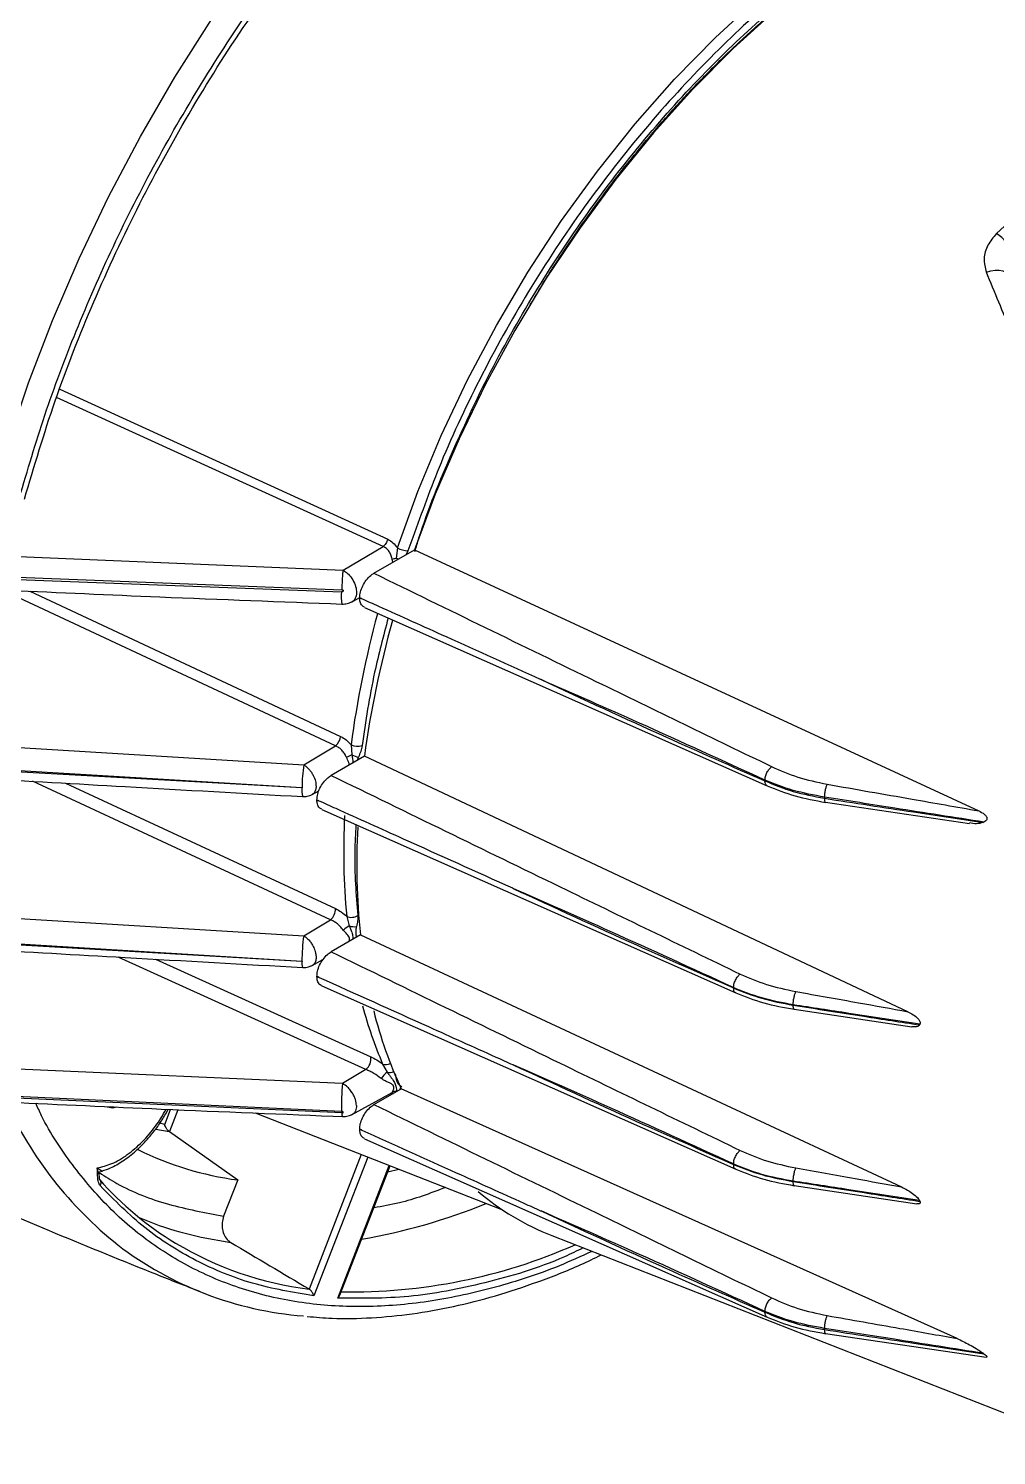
# Model space of a CAD drawing. Extents: x 7 to 135, y 3 to 97.
# Drawn here: x 99.839 to 102.732, y 4.797 to 9.065 of the extents above; entities that cross this region are included whole.
import ezdxf

# ---------------------------------------------------------------- set-up
doc = ezdxf.new("R2010")
doc.units = 0
doc.header["$MEASUREMENT"] = 0
doc.layers.add('OBJECT', color=7, linetype='CONTINUOUS')

msp = doc.modelspace()

# ---------------------------------------------------------------- linework, layer by layer
at = {"layer": 'OBJECT'}
for p, q in [((99.9318, 7.986), (100.9121, 7.5375)), ((100.8985, 7.5158), (99.9224, 7.9619)), ((100.7793, 7.4446), (100.8985, 7.5158)), ((100.941, 7.5117), (100.9379, 7.4812)), ((100.9874, 7.543), (100.9723, 7.5031)), ((99.785, 7.4868), (100.7793, 7.4446)), ((100.8711, 7.4359), (100.9922, 7.5058)), ((100.9276, 7.4685), (100.9255, 7.4783)), ((100.9723, 7.5031), (100.9673, 7.4914)), ((100.9922, 7.5058), (102.6791, 6.7253)), ((100.7564, 6.9198), (99.763, 7.3843)), ((99.7792, 7.418), (100.7739, 7.3798)), ((99.781, 7.4255), (100.7761, 7.3863)), ((99.8425, 7.3821), (100.7715, 6.9477)), ((100.8038, 7.3497), (100.8286, 7.3634)), ((100.8284, 7.3623), (100.8284, 7.3621)), ((100.8429, 7.3337), (102.0464, 6.8001)), ((99.6924, 6.922), (100.6612, 6.8629)), ((100.6612, 6.8629), (100.7564, 6.9198)), ((100.8025, 6.9227), (100.8048, 6.8925)), ((100.8424, 6.8885), (100.7432, 6.8313)), ((100.8219, 6.8767), (100.8246, 6.8855)), ((102.4674, 6.1246), (100.8424, 6.8885)), ((100.6559, 6.7944), (99.6866, 6.8484)), ((99.687, 6.8533), (100.6559, 6.795)), ((100.7412, 6.3995), (99.8507, 6.8135)), ((99.9494, 6.8079), (100.7565, 6.4328)), ((102.0398, 6.8171), (102.0398, 6.8147)), ((100.6865, 6.7741), (100.7067, 6.7852)), ((100.7006, 6.7578), (100.7006, 6.7576)), ((102.2182, 6.7664), (102.2182, 6.7627)), ((102.2211, 6.7507), (102.651, 6.6875)), ((100.7151, 6.7291), (101.9524, 6.1808)), ((99.692, 6.4106), (100.6611, 6.3517)), ((100.7897, 6.4091), (100.7974, 6.3809)), ((100.6611, 6.3517), (100.7412, 6.3995)), ((99.6866, 6.335), (100.6559, 6.2753)), ((100.6559, 6.2748), (99.687, 6.3307)), ((100.8304, 6.3541), (100.7432, 6.3038)), ((100.8304, 6.3541), (102.4483, 5.6004)), ((100.8472, 5.9516), (100.1064, 6.2879)), ((100.2179, 6.2816), (100.8614, 5.9897)), ((100.6865, 6.2629), (100.7186, 6.2805)), ((100.7006, 6.2301), (100.7006, 6.2303)), ((100.715, 6.2016), (101.9524, 5.6534)), ((101.9458, 6.1966), (101.9458, 6.1955)), ((102.1243, 6.1451), (102.1243, 6.1442)), ((102.1273, 6.1318), (102.4791, 6.0793)), ((100.7772, 5.9098), (99.7833, 5.9539)), ((100.8472, 5.9516), (100.7772, 5.9098)), ((100.8971, 5.9679), (100.9106, 5.9432)), ((100.8711, 5.8469), (100.9528, 5.894)), ((102.6142, 5.1472), (100.9528, 5.894)), ((100.7739, 5.8262), (99.7792, 5.8724)), ((100.7759, 5.8219), (99.781, 5.8669)), ((100.804, 5.8162), (100.9279, 5.8842)), ((100.9225, 5.8817), (100.9255, 5.8832)), ((100.2455, 5.7872), (100.263, 5.8323)), ((100.2507, 5.8222), (100.2559, 5.8326)), ((100.2847, 5.8314), (100.2595, 5.7662)), ((100.5157, 5.8218), (101.2556, 5.5316)), ((100.2186, 5.7732), (100.2588, 5.7667)), ((100.2455, 5.7872), (100.2309, 5.7909)), ((100.2588, 5.7667), (100.2595, 5.7662)), ((100.2595, 5.7662), (100.4638, 5.6214)), ((100.8284, 5.7732), (100.8284, 5.7734)), ((100.8429, 5.7447), (102.0464, 5.2111)), ((100.8332, 5.6973), (100.6772, 5.2951)), ((100.8524, 5.6898), (100.6913, 5.2744)), ((100.047, 5.646), (100.044, 5.6574)), ((100.0488, 5.6457), (100.0592, 5.6477)), ((100.7628, 5.268), (100.9167, 5.6646)), ((100.7693, 5.2769), (100.9194, 5.6635)), ((100.9123, 5.6453), (100.9458, 5.6532)), ((101.9458, 5.668), (101.9458, 5.6691)), ((100.4638, 5.6214), (100.4218, 5.5131)), ((102.1243, 5.6167), (102.1243, 5.6177)), ((102.1273, 5.6043), (102.4936, 5.5497)), ((101.403, 5.4548), (103.0794, 4.7974)), ((100.6771, 5.2952), (100.6772, 5.2951)), ((102.0398, 5.2257), (102.0398, 5.2281)), ((102.2182, 5.1737), (102.2182, 5.1774)), ((102.2211, 5.1617), (102.7012, 5.0912))]:
    msp.add_line(p, q, dxfattribs=at)
at = {"layer": 'OBJECT', "flags": 128}
for points in [[(99.7219, 7.6315), (99.7756, 7.8179), (99.8383, 8.005), (99.9098, 8.1918), (99.9897, 8.3775), (100.0777, 8.5613), (100.1733, 8.7422), (100.2761, 8.9195), (100.3856, 9.0923), (100.5013, 9.2598), (100.6227, 9.4212), (100.7492, 9.5759), (100.8803, 9.723), (101.0152, 9.8619), (101.1534, 9.9919), (101.2943, 10.1125), (101.4371, 10.223), (101.5813, 10.3231)], [(100.941, 7.5117), (101.0019, 7.6804), (101.0719, 7.8482), (101.1504, 8.0142), (101.237, 8.1772), (101.3311, 8.3363), (101.4321, 8.4904), (101.5394, 8.6385), (101.6522, 8.7798), (101.77, 8.9132), (101.8919, 9.0381), (102.0171, 9.1535), (102.145, 9.2587), (102.2745, 9.3532)], [(102.0693, 9.1175), (101.9451, 9.005), (101.824, 8.8831), (101.7069, 8.7527), (101.5944, 8.6144), (101.4874, 8.4693), (101.3863, 8.3181), (101.2919, 8.1618), (101.2048, 8.0014), (101.1255, 7.8379), (101.0545, 7.6724), (100.9922, 7.5058)], [(102.7319, 8.4516), (102.8604, 8.5693), (102.9917, 8.6756), (103.1248, 8.7697), (103.2587, 8.8507), (103.3924, 8.9182), (103.5248, 8.9715), (103.655, 9.0104), (103.7819, 9.0344)], [(102.7017, 8.3361), (102.7149, 8.3403), (102.7279, 8.3425), (102.74, 8.3426), (102.7507, 8.3406), (102.7593, 8.3366), (102.7654, 8.3307), (102.7674, 8.3272)], [(100.941, 5.8872), (100.9404, 5.887), (100.9379, 5.8863)], [(100.1027, 5.8388), (100.0905, 5.8357), (100.0738, 5.8389)], [(100.2909, 5.4658), (100.3543, 5.4499), (100.4432, 5.4342)]]:
    msp.add_lwpolyline(points, dxfattribs=at)
at = {"layer": 'OBJECT'}
for centre, radius, start, end in [((102.6556, 8.335), 0.1393, 24.1067, 56.7933), ((100.9758, 7.5777), 0.0747, 242.182, 267.3124), ((100.8729, 7.7359), 0.2629, 281.5412, 284.3223), ((100.7927, 7.263), 0.262, 54.9388, 56.363), ((100.8989, 7.3668), 0.1257, 174.0512, 190.6075), ((103.8321, 6.5156), 3.0568, 164.843, 172.3474), ((103.8538, 6.4772), 3.0393, 164.4024, 172.2223), ((100.7272, 6.9537), 0.0447, 310.711, 352.2918), ((100.8219, 6.9641), 0.0457, 244.9593, 287.1724), ((100.9021, 6.6541), 0.2575, 112.2164, 116.1219), ((100.8506, 6.9913), 0.109, 245.1323, 256.2229), ((101.1739, 6.7891), 0.5179, 171.8049, 179.3431), ((100.7087, 6.7857), 0.0536, 170.6045, 199.4906), ((102.8887, 6.6042), 2.1081, 177.0907, 185.3097), ((102.9065, 6.5652), 2.0868, 176.9264, 185.806), ((100.7129, 6.4326), 0.0436, 310.4602, 0.2795), ((100.8031, 6.4426), 0.036, 248.1922, 302.9901), ((100.8514, 6.2837), 0.1112, 119.0487, 130.2387), ((100.8122, 6.4296), 0.0509, 253.0713, 277.7128), ((101.1767, 6.2778), 0.5208, 171.8488, 180.2728), ((100.6942, 6.2704), 0.0386, 173.4644, 200.9714), ((102.0825, 6.4742), 1.289, 194.9406, 203.1306), ((102.1046, 6.4336), 1.2719, 193.9621, 205.1017), ((100.821, 5.983), 0.0409, 309.7888, 9.3718), ((100.9585, 5.8777), 0.0812, 126.1799, 144.3972), ((100.9068, 5.9951), 0.0289, 250.395, 297.7051), ((100.9164, 5.9843), 0.0414, 261.9661, 289.267), ((101.534, 5.8377), 0.7602, 174.5568, 180.8672), ((100.9303, 5.9118), 0.0269, 309.0864, 323.5299), ((100.841, 6.3484), 1.179, 204.7622, 231.4033), ((100.937, 5.8633), 0.0231, 87.8877, 120.1606), ((100.5898, 6.5716), 0.9585, 243.731, 262.4501), ((100.0433, 5.6127), 0.0121, 317.2012, 53.3288), ((100.7976, 6.2859), 0.9992, 221.606, 238.6827), ((100.5204, 7.2409), 1.824, 279.907, 292.0986), ((101.6857, 6.1763), 0.7749, 229.4875, 248.6001), ((100.5649, 6.4277), 1.0001, 246.6804, 254.1024), ((100.7427, 6.2612), 1.0498, 232.6243, 265.5087), ((100.7992, 6.299), 1.0112, 238.9946, 263.0665), ((100.8036, 6.9455), 1.6589, 268.9501, 293.7848)]:
    msp.add_arc(centre, radius, start, end, dxfattribs=at)
for centre, major_axis, ratio, start_param, end_param in [((105.457, 5.4691), (3.3577, -0.6226), 0.401488, 2.607244, 2.608372), ((105.7205, 5.3247), (3.2718, -0.6067), 0.401488, 3.019045, 3.020996), ((105.7205, 5.3247), (3.2718, -0.6067), 0.401488, 3.410812, 3.412763), ((201.6453, -48.6703), (146.8845, -83.2202), 0.022714, 3.965241, 3.967435), ((105.457, 5.4691), (3.3577, -0.6226), 0.401488, 3.823436, 3.824564)]:
    msp.add_ellipse(centre, major_axis=major_axis, ratio=ratio, start_param=start_param, end_param=end_param, dxfattribs=at)
for points, knots in [([(99.807, 7.646), (99.8309, 7.7283), (99.8791, 7.8941), (99.9728, 8.1459), (100.0828, 8.3999), (100.2103, 8.6533), (100.3536, 8.9026), (100.511, 9.1434), (100.6803, 9.3728), (100.8592, 9.5875), (101.0447, 9.7846), (101.2342, 9.9617), (101.4249, 10.1194), (101.5532, 10.2076), (101.6168, 10.2513)], [0, 0, 0, 0, 0.080321, 0.16194, 0.244772, 0.329378, 0.414487, 0.5, 0.585518, 0.670628, 0.755228, 0.838065, 0.919682, 1, 1, 1, 1]), ([(100.9934, 7.501), (100.9974, 7.5145), (101.0271, 7.6136), (101.1041, 7.8001), (101.2248, 8.0562), (101.3678, 8.3056), (101.5274, 8.5428), (101.7007, 8.7627), (101.8823, 8.9599), (102.068, 9.1316), (102.2536, 9.2762), (102.4387, 9.3954), (102.6235, 9.4894), (102.8039, 9.5589), (102.9191, 9.5818), (102.9746, 9.5929)], [0, 0, 0, 0, 0.013334, 0.098229, 0.18398, 0.270416, 0.356846, 0.442597, 0.527497, 0.609477, 0.689523, 0.767493, 0.845458, 0.925503, 1, 1, 1, 1]), ([(101.3306, 8.2257), (101.3536, 8.2643), (101.3884, 8.3228), (101.4465, 8.4116), (101.5033, 8.4946), (101.5736, 8.5907), (101.65, 8.6882), (101.7324, 8.7863), (101.8199, 8.8827), (101.9114, 8.9761), (102.0065, 9.0654), (102.1042, 9.1495), (102.2041, 9.2278), (102.3055, 9.2996), (102.4079, 9.3645), (102.5106, 9.4211), (102.581, 9.4568), (102.6167, 9.4713), (102.6185, 9.472)], [0, 0, 0, 0, 0.067678, 0.102497, 0.16028, 0.220059, 0.283978, 0.350459, 0.41886, 0.488673, 0.559535, 0.631184, 0.703425, 0.77612, 0.849166, 0.922501, 0.996092, 1, 1, 1, 1]), ([(99.8264, 7.6576), (99.8554, 7.7555), (99.9137, 7.9521), (100.0306, 8.2487), (100.1678, 8.5426), (100.3256, 8.8287), (100.4994, 9.1035), (100.6275, 9.2734), (100.6913, 9.358)], [0, 0, 0, 0, 0.165461, 0.332207, 0.5, 0.667784, 0.834534, 1, 1, 1, 1]), ([(102.2026, 9.2576), (102.165, 9.2301), (102.0583, 9.1518), (101.8867, 8.992), (101.6916, 8.7825), (101.5079, 8.5483), (101.3401, 8.297), (101.1933, 8.0348), (101.0735, 7.782), (101.0142, 7.6175), (100.9874, 7.543)], [0, 0, 0, 0, 0.072945, 0.207024, 0.34342, 0.481005, 0.61859, 0.754986, 0.889066, 1, 1, 1, 1]), ([(102.7319, 8.4516), (102.7224, 8.4403), (102.7034, 8.4177), (102.6916, 8.376), (102.6983, 8.3496), (102.7017, 8.3361)], [0, 0, 0, 0, 0.326541, 0.652945, 1, 1, 1, 1]), ([(103.1699, 7.0759), (103.1586, 7.1113), (103.1358, 7.182), (103.1011, 7.2862), (103.0659, 7.3893), (103.0302, 7.491), (102.9827, 7.6234), (102.9228, 7.7846), (102.8502, 7.9727), (102.7765, 8.1569), (102.7267, 8.2763), (102.7017, 8.3361)], [0, 0, 0, 0, 0.0777836, 0.1555662, 0.233398, 0.3113616, 0.389363, 0.5415774, 0.6939942, 0.8469276, 1, 1, 1, 1]), ([(100.9121, 7.5375), (100.9114, 7.5353), (100.9099, 7.531), (100.9066, 7.5249), (100.9027, 7.5195), (100.8998, 7.517), (100.8985, 7.5158)], [0, 0, 0, 0, 0.245196, 0.500043, 0.754867, 1, 1, 1, 1]), ([(100.9255, 7.4783), (100.9245, 7.4826), (100.9226, 7.4908), (100.9167, 7.5017), (100.9088, 7.5106), (100.9019, 7.5141), (100.8985, 7.5158)], [0, 0, 0, 0, 0.25847, 0.498712, 0.749502, 1, 1, 1, 1]), ([(100.9121, 7.5375), (100.9176, 7.5344), (100.9287, 7.5282), (100.9369, 7.5172), (100.941, 7.5117)], [0, 0, 0, 0, 0.499401, 1, 1, 1, 1]), ([(100.7761, 7.3863), (100.7762, 7.3915), (100.7765, 7.4022), (100.7772, 7.4187), (100.7782, 7.4338), (100.7789, 7.4411), (100.7793, 7.4446)], [0, 0, 0, 0, 0.243821, 0.5, 0.756179, 1, 1, 1, 1]), ([(100.7793, 7.4446), (100.7793, 7.4446), (100.7793, 7.4446), (100.7794, 7.4445), (100.7798, 7.4443), (100.7811, 7.4436), (100.7862, 7.4404), (100.7962, 7.4321), (100.8085, 7.4163), (100.8172, 7.3963), (100.8201, 7.3765), (100.8162, 7.3608), (100.8103, 7.3519), (100.8053, 7.3509), (100.8048, 7.3508)], [0, 0, 0, 0, 0.0003825, 0.0010702, 0.0033611, 0.0116051, 0.0427363, 0.1632158, 0.3270656, 0.490405, 0.6550007, 0.8208662, 0.9818919, 1, 1, 1, 1]), ([(100.8284, 7.3623), (100.8289, 7.3681), (100.8298, 7.3795), (100.8371, 7.3983), (100.8478, 7.4156), (100.8598, 7.4285), (100.8678, 7.4337), (100.8711, 7.4359)], [0, 0, 0, 0, 0.212706, 0.425419, 0.638709, 0.853371, 1, 1, 1, 1]), ([(100.8711, 7.4359), (101.0927, 7.3277), (101.4884, 7.1345), (101.8853, 6.9421), (102.0599, 6.8575)], [0, 0, 0, 0, 0.560011, 1, 1, 1, 1]), ([(99.7811, 7.3848), (99.931, 7.3781), (100.2623, 7.3634), (100.5938, 7.3506), (100.7754, 7.3436)], [0, 0, 0, 0, 0.452486, 1, 1, 1, 1]), ([(100.7761, 7.3863), (100.7766, 7.3862), (100.7774, 7.3861), (100.7782, 7.3856), (100.7788, 7.3851), (100.7792, 7.3845), (100.7793, 7.3838), (100.7793, 7.383), (100.7789, 7.3821), (100.7781, 7.3811), (100.7768, 7.3804), (100.7754, 7.3798), (100.7744, 7.3798), (100.7739, 7.3798)], [0, 0, 0, 0, 0.133108, 0.191582, 0.24826, 0.311447, 0.370773, 0.432307, 0.501538, 0.620741, 0.752075, 0.875584, 1, 1, 1, 1]), ([(100.7754, 7.3436), (100.7781, 7.3437), (100.7833, 7.3437), (100.7912, 7.3452), (100.7986, 7.3474), (100.803, 7.3495), (100.8052, 7.3505)], [0, 0, 0, 0, 0.267103, 0.5135, 0.752414, 1, 1, 1, 1]), ([(100.8339, 7.3598), (100.8329, 7.3602), (100.8311, 7.3611), (100.8292, 7.362), (100.8284, 7.3623)], [0, 0, 0, 0, 0.56, 1, 1, 1, 1]), ([(100.8433, 7.3344), (100.8406, 7.3356), (100.8344, 7.3386), (100.8294, 7.3488), (100.8287, 7.3581), (100.8284, 7.3621)], [0, 0, 0, 0, 0.297417, 0.694631, 1, 1, 1, 1]), ([(100.8284, 7.3621), (100.8295, 7.3617), (100.8313, 7.3609), (100.8331, 7.3601), (100.8339, 7.3598)], [0, 0, 0, 0, 0.56, 1, 1, 1, 1]), ([(101.3709, 7.1176), (101.3703, 7.1178), (101.2759, 7.1604), (101.1142, 7.2334), (100.9361, 7.3137), (100.8516, 7.3518), (100.8344, 7.3596), (100.8339, 7.3598)], [0, 0, 0, 0, 0.002912, 0.527889, 0.903606, 0.997536, 1, 1, 1, 1]), ([(100.9137, 7.3023), (100.8992, 7.2478), (100.8649, 7.1184), (100.8462, 6.993), (100.8354, 6.9204)], [0, 0, 0, 0, 0.420889, 1, 1, 1, 1]), ([(102.0398, 6.8171), (101.9149, 6.8743), (101.692, 6.9767), (101.469, 7.0745), (101.3709, 7.1176)], [0, 0, 0, 0, 0.5599376, 1, 1, 1, 1]), ([(101.3709, 7.1176), (101.4957, 7.0597), (101.7187, 6.9564), (101.9417, 6.858), (102.0398, 6.8147)], [0, 0, 0, 0, 0.560063, 1, 1, 1, 1]), ([(100.7887, 6.8853), (100.787, 6.8891), (100.7834, 6.8967), (100.7757, 6.9065), (100.7666, 6.9147), (100.7598, 6.918), (100.7564, 6.9198)], [0, 0, 0, 0, 0.252717, 0.499215, 0.74581, 1, 1, 1, 1]), ([(100.7715, 6.9477), (100.7772, 6.9446), (100.7884, 6.9384), (100.7978, 6.9279), (100.8025, 6.9227)], [0, 0, 0, 0, 0.500461, 1, 1, 1, 1]), ([(100.8354, 6.9204), (100.8343, 6.9147), (100.8321, 6.9031), (100.8271, 6.8914), (100.8246, 6.8855)], [0, 0, 0, 0, 0.498141, 1, 1, 1, 1]), ([(100.7977, 6.8627), (100.7971, 6.865), (100.7951, 6.8723), (100.7913, 6.88), (100.7887, 6.8853)], [0, 0, 0, 0, 0.3159692, 1, 1, 1, 1]), ([(100.8048, 6.8925), (100.8057, 6.8882), (100.8074, 6.8809), (100.8084, 6.8731), (100.8082, 6.8695), (100.8082, 6.8688)], [0, 0, 0, 0, 0.520796, 0.903171, 1, 1, 1, 1]), ([(100.6612, 6.8629), (100.6641, 6.861), (100.6697, 6.8573), (100.6774, 6.8494), (100.6841, 6.8407), (100.691, 6.8289), (100.6969, 6.8141), (100.6977, 6.8036), (100.6981, 6.7987)], [0, 0, 0, 0, 0.147788, 0.289135, 0.424035, 0.552486, 0.789017, 1, 1, 1, 1]), ([(100.7006, 6.7578), (100.701, 6.7635), (100.702, 6.775), (100.7092, 6.7938), (100.72, 6.811), (100.732, 6.8239), (100.74, 6.8292), (100.7432, 6.8313)], [0, 0, 0, 0, 0.212706, 0.425419, 0.638708, 0.85337, 1, 1, 1, 1]), ([(100.7432, 6.8313), (100.9712, 6.7201), (101.3782, 6.5217), (101.7863, 6.324), (101.9659, 6.237)], [0, 0, 0, 0, 0.5600102, 1, 1, 1, 1]), ([(102.0398, 6.8171), (102.0401, 6.8205), (102.0406, 6.8258), (102.0432, 6.8337), (102.0458, 6.8397), (102.049, 6.8454), (102.0536, 6.852), (102.0574, 6.8553), (102.0599, 6.8575)], [0, 0, 0, 0, 0.239486, 0.36838, 0.5, 0.63162, 0.760514, 1, 1, 1, 1]), ([(102.0599, 6.8575), (102.0853, 6.8463), (102.1362, 6.8238), (102.1959, 6.8111), (102.2258, 6.8047)], [0, 0, 0, 0, 0.498897, 1, 1, 1, 1]), ([(99.689, 6.8227), (99.8352, 6.8144), (100.1582, 6.796), (100.4813, 6.7777), (100.6582, 6.7678)], [0, 0, 0, 0, 0.452487, 1, 1, 1, 1]), ([(100.6559, 6.795), (100.656, 6.795), (100.6561, 6.795), (100.6562, 6.795), (100.6563, 6.7949), (100.6563, 6.7949), (100.6564, 6.7948), (100.6564, 6.7947), (100.6564, 6.7947), (100.6563, 6.7946), (100.6563, 6.7945), (100.6562, 6.7944), (100.6561, 6.7944), (100.6559, 6.7944), (100.6559, 6.7944)], [0, 0, 0, 0, 0.156286, 0.220237, 0.277102, 0.329714, 0.381607, 0.436455, 0.4974, 0.615046, 0.669825, 0.725307, 0.848112, 1, 1, 1, 1]), ([(100.6981, 6.7987), (100.6978, 6.7949), (100.6971, 6.7863), (100.6925, 6.778), (100.6879, 6.7751), (100.6863, 6.7741)], [0, 0, 0, 0, 0.339281, 0.770503, 1, 1, 1, 1]), ([(102.2182, 6.7664), (102.1862, 6.7722), (102.1223, 6.7839), (102.0673, 6.806), (102.0398, 6.8171)], [0, 0, 0, 0, 0.500039, 1, 1, 1, 1]), ([(102.0398, 6.8147), (102.0673, 6.8035), (102.1223, 6.781), (102.1862, 6.7688), (102.2182, 6.7627)], [0, 0, 0, 0, 0.499961, 1, 1, 1, 1]), ([(102.0464, 6.8002), (102.0462, 6.8002), (102.045, 6.8006), (102.0432, 6.8026), (102.0406, 6.8068), (102.0401, 6.8116), (102.0398, 6.8147)], [0, 0, 0, 0, 0.044758, 0.296217, 0.542466, 1, 1, 1, 1]), ([(102.0468, 6.7999), (102.0738, 6.7891), (102.1277, 6.7676), (102.1903, 6.7562), (102.2216, 6.7505)], [0, 0, 0, 0, 0.5002317, 1, 1, 1, 1]), ([(102.2182, 6.7664), (102.2184, 6.7695), (102.2186, 6.7742), (102.2196, 6.7814), (102.2206, 6.787), (102.2218, 6.7924), (102.2235, 6.7989), (102.2249, 6.8024), (102.2258, 6.8047)], [0, 0, 0, 0, 0.2395771, 0.3684379, 0.5, 0.6315621, 0.7604229, 1, 1, 1, 1]), ([(102.2258, 6.8047), (102.3105, 6.7899), (102.4616, 6.7636), (102.6127, 6.737), (102.6791, 6.7253)], [0, 0, 0, 0, 0.559994, 1, 1, 1, 1]), ([(100.6578, 6.768), (100.66, 6.7679), (100.6643, 6.7675), (100.6718, 6.7687), (100.6794, 6.7707), (100.684, 6.7729), (100.6864, 6.774)], [0, 0, 0, 0, 0.260524, 0.50342, 0.743992, 1, 1, 1, 1]), ([(100.7061, 6.7552), (100.705, 6.7557), (100.7032, 6.7565), (100.7014, 6.7574), (100.7006, 6.7578)], [0, 0, 0, 0, 0.56, 1, 1, 1, 1]), ([(100.7006, 6.7576), (100.7016, 6.7571), (100.7034, 6.7563), (100.7053, 6.7556), (100.7061, 6.7552)], [0, 0, 0, 0, 0.56, 1, 1, 1, 1]), ([(100.7154, 6.7298), (100.7127, 6.7311), (100.7066, 6.734), (100.7016, 6.7442), (100.7009, 6.7535), (100.7006, 6.7576)], [0, 0, 0, 0, 0.2974251, 0.6946377, 1, 1, 1, 1]), ([(101.2874, 6.493), (101.2869, 6.4932), (101.1776, 6.5425), (101.0011, 6.6222), (100.8083, 6.7091), (100.7238, 6.7472), (100.7065, 6.755), (100.7061, 6.7552)], [0, 0, 0, 0, 0.002739, 0.563972, 0.910975, 0.997726, 1, 1, 1, 1]), ([(102.6946, 6.6915), (102.6057, 6.7053), (102.4469, 6.73), (102.2881, 6.7553), (102.2182, 6.7664)], [0, 0, 0, 0, 0.560009, 1, 1, 1, 1]), ([(102.2182, 6.7627), (102.3067, 6.749), (102.4648, 6.7245), (102.6229, 6.7009), (102.6924, 6.6905)], [0, 0, 0, 0, 0.560012, 1, 1, 1, 1]), ([(102.2212, 6.7508), (102.221, 6.7509), (102.2204, 6.751), (102.2196, 6.7525), (102.2186, 6.7559), (102.2184, 6.76), (102.2182, 6.7627)], [0, 0, 0, 0, 0.106545, 0.341635, 0.571897, 1, 1, 1, 1]), ([(102.6791, 6.7253), (102.6848, 6.7224), (102.693, 6.7182), (102.7005, 6.7106), (102.703, 6.706), (102.7037, 6.7029), (102.7035, 6.7), (102.7023, 6.6973), (102.6995, 6.6939), (102.6966, 6.6924), (102.6946, 6.6915)], [0, 0, 0, 0, 0.401432, 0.570188, 0.633488, 0.69736, 0.744464, 0.791505, 0.86169, 1, 1, 1, 1]), ([(100.8173, 6.6838), (100.8158, 6.6567), (100.8105, 6.5621), (100.8176, 6.4747), (100.8227, 6.4124)], [0, 0, 0, 0, 0.286279, 1, 1, 1, 1]), ([(102.6924, 6.6905), (102.6857, 6.6886), (102.6721, 6.6847), (102.6582, 6.6876), (102.6512, 6.6891)], [0, 0, 0, 0, 0.493817, 1, 1, 1, 1]), ([(97.4591, 6.6024), (97.5825, 6.5393), (97.9011, 6.3763), (98.4206, 6.1264), (99.0165, 5.851), (99.6168, 5.5889), (100.0613, 5.4016), (100.3066, 5.3053), (100.3494, 5.2886)], [0, 0, 0, 0, 0.1306164, 0.3372715, 0.5438132, 0.7502082, 0.9564221, 1, 1, 1, 1]), ([(101.9458, 6.1966), (101.8229, 6.2531), (101.6035, 6.3539), (101.384, 6.4505), (101.2874, 6.493)], [0, 0, 0, 0, 0.559941, 1, 1, 1, 1]), ([(101.2874, 6.493), (101.4103, 6.4362), (101.6298, 6.3348), (101.8493, 6.238), (101.9458, 6.1955)], [0, 0, 0, 0, 0.560059, 1, 1, 1, 1]), ([(100.7565, 6.4328), (100.7622, 6.4298), (100.7738, 6.4237), (100.7844, 6.414), (100.7897, 6.4091)], [0, 0, 0, 0, 0.500835, 1, 1, 1, 1]), ([(100.8227, 6.4124), (100.8228, 6.4071), (100.823, 6.3967), (100.8204, 6.385), (100.819, 6.3791)], [0, 0, 0, 0, 0.498243, 1, 1, 1, 1]), ([(100.7795, 6.3685), (100.7763, 6.3726), (100.7709, 6.3791), (100.7611, 6.3878), (100.7515, 6.3946), (100.7445, 6.3979), (100.7412, 6.3995)], [0, 0, 0, 0, 0.307387, 0.499398, 0.766205, 1, 1, 1, 1]), ([(100.7974, 6.3351), (100.7976, 6.3357), (100.7986, 6.3387), (100.798, 6.3466), (100.7908, 6.3556), (100.7833, 6.3642), (100.7795, 6.3685)], [0, 0, 0, 0, 0.055682, 0.244693, 0.62235, 1, 1, 1, 1]), ([(100.7974, 6.3809), (100.7985, 6.3786), (100.8003, 6.3748), (100.8026, 6.3686), (100.8054, 6.3601), (100.8082, 6.3503), (100.8078, 6.3435), (100.8076, 6.341)], [0, 0, 0, 0, 0.154186, 0.259079, 0.445193, 0.789881, 1, 1, 1, 1]), ([(100.8192, 6.3477), (100.8187, 6.3495), (100.8175, 6.355), (100.8172, 6.3656), (100.8184, 6.3746), (100.819, 6.3791)], [0, 0, 0, 0, 0.207959, 0.602374, 1, 1, 1, 1]), ([(100.6611, 6.3517), (100.6644, 6.3495), (100.6706, 6.3452), (100.6791, 6.3362), (100.6859, 6.3267), (100.6924, 6.3146), (100.697, 6.301), (100.6987, 6.2864), (100.6966, 6.2737), (100.6918, 6.2658), (100.6875, 6.2637), (100.6865, 6.2632)], [0, 0, 0, 0, 0.1103176, 0.2126924, 0.3071148, 0.3935758, 0.5420116, 0.6588087, 0.7979117, 0.9538428, 1, 1, 1, 1]), ([(99.6894, 6.3117), (99.8355, 6.3033), (100.1584, 6.2849), (100.4814, 6.2666), (100.6582, 6.2566)], [0, 0, 0, 0, 0.452469, 1, 1, 1, 1]), ([(100.6559, 6.2753), (100.6559, 6.2753), (100.6561, 6.2753), (100.6562, 6.2753), (100.6563, 6.2752), (100.6563, 6.2751), (100.6564, 6.2751), (100.6564, 6.275), (100.6564, 6.2749), (100.6563, 6.2749), (100.6563, 6.2748), (100.6562, 6.2748), (100.6561, 6.2748), (100.656, 6.2748), (100.6559, 6.2748)], [0, 0, 0, 0, 0.148715, 0.270423, 0.325985, 0.381078, 0.499318, 0.560288, 0.614892, 0.666468, 0.718939, 0.776042, 0.840716, 1, 1, 1, 1]), ([(100.7006, 6.2303), (100.7009, 6.2353), (100.7017, 6.246), (100.7082, 6.2641), (100.7185, 6.2816), (100.7308, 6.2955), (100.7394, 6.3013), (100.7432, 6.3038)], [0, 0, 0, 0, 0.187683, 0.400359, 0.613504, 0.827952, 1, 1, 1, 1]), ([(100.7432, 6.3038), (100.9712, 6.1927), (101.3782, 5.9942), (101.7863, 5.7965), (101.9659, 5.7096)], [0, 0, 0, 0, 0.56001, 1, 1, 1, 1]), ([(100.658, 6.2567), (100.66, 6.2566), (100.664, 6.2564), (100.6714, 6.2574), (100.6793, 6.2595), (100.6841, 6.2618), (100.6866, 6.263)], [0, 0, 0, 0, 0.237132, 0.469763, 0.71791, 1, 1, 1, 1]), ([(101.9458, 6.1966), (101.9462, 6.2), (101.9466, 6.2054), (101.9492, 6.2132), (101.9518, 6.2192), (101.955, 6.2249), (101.9596, 6.2315), (101.9635, 6.2349), (101.9659, 6.237)], [0, 0, 0, 0, 0.239486, 0.36838, 0.5, 0.63162, 0.760514, 1, 1, 1, 1]), ([(101.9659, 6.237), (101.9914, 6.2259), (102.0425, 6.2036), (102.1022, 6.1911), (102.1321, 6.1848)], [0, 0, 0, 0, 0.499273, 1, 1, 1, 1]), ([(100.7061, 6.2277), (100.705, 6.2282), (100.7032, 6.2291), (100.7014, 6.2299), (100.7006, 6.2303)], [0, 0, 0, 0, 0.56, 1, 1, 1, 1]), ([(100.7006, 6.2301), (100.7016, 6.2297), (100.7034, 6.2289), (100.7053, 6.2281), (100.7061, 6.2277)], [0, 0, 0, 0, 0.56, 1, 1, 1, 1]), ([(100.7152, 6.202), (100.7122, 6.2038), (100.7058, 6.2074), (100.7013, 6.2181), (100.7008, 6.2267), (100.7006, 6.2301)], [0, 0, 0, 0, 0.352058, 0.748833, 1, 1, 1, 1]), ([(100.7061, 6.2277), (100.7065, 6.2275), (100.8157, 6.1783), (100.9922, 6.0987), (101.185, 6.0117), (101.2695, 5.9736), (101.2869, 5.9658), (101.2874, 5.9655)], [0, 0, 0, 0, 0.002274, 0.563506, 0.91051, 0.997261, 1, 1, 1, 1]), ([(102.1243, 6.1451), (102.0923, 6.1511), (102.0283, 6.163), (101.9733, 6.1854), (101.9458, 6.1966)], [0, 0, 0, 0, 0.500043, 1, 1, 1, 1]), ([(101.9458, 6.1955), (101.9733, 6.1844), (102.0283, 6.1621), (102.0923, 6.1502), (102.1243, 6.1442)], [0, 0, 0, 0, 0.499957, 1, 1, 1, 1]), ([(101.9525, 6.1809), (101.9523, 6.181), (101.951, 6.1814), (101.9492, 6.1833), (101.9466, 6.1875), (101.9462, 6.1923), (101.9458, 6.1955)], [0, 0, 0, 0, 0.044758, 0.296217, 0.542466, 1, 1, 1, 1]), ([(101.9528, 6.1807), (101.9799, 6.1699), (102.0339, 6.1486), (102.0964, 6.1373), (102.1277, 6.1317)], [0, 0, 0, 0, 0.500454, 1, 1, 1, 1]), ([(102.1243, 6.1451), (102.1244, 6.1483), (102.1246, 6.1532), (102.1257, 6.1607), (102.1267, 6.1665), (102.1279, 6.1721), (102.1297, 6.1788), (102.1312, 6.1824), (102.1321, 6.1848)], [0, 0, 0, 0, 0.239577, 0.368438, 0.5, 0.631562, 0.760423, 1, 1, 1, 1]), ([(102.1321, 6.1848), (102.1948, 6.1737), (102.3066, 6.1538), (102.4183, 6.1335), (102.4674, 6.1246)], [0, 0, 0, 0, 0.55998, 1, 1, 1, 1]), ([(102.503, 6.0874), (102.4323, 6.098), (102.3061, 6.117), (102.1798, 6.1366), (102.1243, 6.1451)], [0, 0, 0, 0, 0.560013, 1, 1, 1, 1]), ([(102.1243, 6.1442), (102.1947, 6.133), (102.3206, 6.113), (102.4464, 6.0935), (102.5018, 6.085)], [0, 0, 0, 0, 0.560015, 1, 1, 1, 1]), ([(102.1273, 6.1319), (102.1271, 6.132), (102.1265, 6.1322), (102.1257, 6.1337), (102.1246, 6.1372), (102.1244, 6.1414), (102.1243, 6.1442)], [0, 0, 0, 0, 0.1064128, 0.3415373, 0.571834, 1, 1, 1, 1]), ([(102.4674, 6.1246), (102.4728, 6.1218), (102.4835, 6.1163), (102.4951, 6.1071), (102.5012, 6.0991), (102.5032, 6.0953), (102.504, 6.0917), (102.5038, 6.0892), (102.5032, 6.0879), (102.503, 6.0874)], [0, 0, 0, 0, 0.347784, 0.69812, 0.777966, 0.85834, 0.911741, 0.965437, 1, 1, 1, 1]), ([(102.5018, 6.085), (102.501, 6.0839), (102.4988, 6.0811), (102.491, 6.0785), (102.4839, 6.0789), (102.4791, 6.0792)], [0, 0, 0, 0, 0.159598, 0.42506, 1, 1, 1, 1]), ([(100.8614, 5.9897), (100.8674, 5.9867), (100.8793, 5.9808), (100.8912, 5.9722), (100.8971, 5.9679)], [0, 0, 0, 0, 0.502296, 1, 1, 1, 1]), ([(100.8925, 5.925), (100.8854, 5.9301), (100.8745, 5.9378), (100.8586, 5.9466), (100.8509, 5.95), (100.8472, 5.9516)], [0, 0, 0, 0, 0.498084, 0.757944, 1, 1, 1, 1]), ([(100.9106, 5.9432), (100.9113, 5.9424), (100.9125, 5.941), (100.9141, 5.9389), (100.9162, 5.9361), (100.9196, 5.9314), (100.9254, 5.9233), (100.9347, 5.911), (100.9392, 5.8944), (100.9382, 5.8882), (100.9379, 5.8863)], [0, 0, 0, 0, 0.03542, 0.057335, 0.093997, 0.157764, 0.273471, 0.492779, 0.84297, 1, 1, 1, 1]), ([(100.9345, 5.9388), (100.9356, 5.9315), (100.9373, 5.9191), (100.9447, 5.9061), (100.9514, 5.9023), (100.9548, 5.9003)], [0, 0, 0, 0, 0.42401, 0.712781, 1, 1, 1, 1]), ([(101.9458, 5.6691), (101.8229, 5.7256), (101.6035, 5.8265), (101.384, 5.923), (101.2874, 5.9655)], [0, 0, 0, 0, 0.559941, 1, 1, 1, 1]), ([(101.2874, 5.9655), (101.4103, 5.9087), (101.6298, 5.8073), (101.8493, 5.7105), (101.9458, 5.668)], [0, 0, 0, 0, 0.560059, 1, 1, 1, 1]), ([(100.8189, 5.8436), (100.8183, 5.8495), (100.8172, 5.8587), (100.8124, 5.8704), (100.8092, 5.8767), (100.8073, 5.8799), (100.8063, 5.8815), (100.8057, 5.8823), (100.8055, 5.8827), (100.8053, 5.8829), (100.8053, 5.883), (100.8052, 5.8831), (100.8052, 5.8831), (100.8052, 5.8831), (100.8052, 5.8831), (100.8052, 5.8831), (100.8052, 5.8831), (100.8052, 5.8831), (100.8052, 5.8831), (100.8039, 5.8851), (100.7999, 5.8906), (100.7909, 5.9009), (100.7824, 5.9064), (100.7772, 5.9098)], [0, 0, 0, 0, 0.239331, 0.376213, 0.448938, 0.486362, 0.505338, 0.514892, 0.519685, 0.522086, 0.523287, 0.523888, 0.524189, 0.524339, 0.524414, 0.524452, 0.524471, 0.52448, 0.524485, 0.524489, 0.607251, 0.760495, 1, 1, 1, 1]), ([(100.9284, 5.9046), (100.9262, 5.9064), (100.9221, 5.9097), (100.916, 5.9122), (100.9097, 5.9151), (100.9026, 5.9182), (100.8958, 5.9227), (100.8925, 5.925)], [0, 0, 0, 0, 0.24759, 0.460663, 0.504755, 0.757493, 1, 1, 1, 1]), ([(100.9255, 5.8832), (100.9262, 5.8842), (100.9275, 5.8861), (100.9296, 5.8909), (100.9306, 5.8951), (100.9311, 5.8998), (100.9295, 5.9027), (100.9284, 5.9046)], [0, 0, 0, 0, 0.249994, 0.4976, 0.621226, 0.74557, 1, 1, 1, 1]), ([(99.7825, 5.854), (99.9334, 5.847), (100.2668, 5.8315), (100.6005, 5.8181), (100.7833, 5.8108)], [0, 0, 0, 0, 0.452447, 1, 1, 1, 1]), ([(101.5227, 5.4078), (101.4902, 5.3929), (101.3929, 5.3482), (101.2325, 5.2974), (101.0422, 5.2553), (100.8559, 5.2387), (100.6763, 5.2473), (100.5064, 5.282), (100.3487, 5.3423), (100.2052, 5.4273), (100.0775, 5.5347), (99.9685, 5.6642), (99.8965, 5.7702), (99.8661, 5.838), (99.8605, 5.8505)], [0, 0, 0, 0, 0.045343, 0.136159, 0.228336, 0.322506, 0.417244, 0.512434, 0.60763, 0.702367, 0.796531, 0.888715, 0.979527, 1, 1, 1, 1]), ([(100.8284, 5.7734), (100.8288, 5.7784), (100.8296, 5.7891), (100.8361, 5.8072), (100.8464, 5.8246), (100.8587, 5.8386), (100.8673, 5.8443), (100.8711, 5.8469)], [0, 0, 0, 0, 0.18768, 0.400356, 0.613501, 0.82795, 1, 1, 1, 1]), ([(100.8711, 5.8469), (101.0927, 5.7387), (101.4884, 5.5455), (101.8853, 5.3532), (102.0599, 5.2685)], [0, 0, 0, 0, 0.560011, 1, 1, 1, 1]), ([(100.93, 5.8789), (100.9294, 5.8789), (100.9277, 5.8791), (100.9255, 5.88), (100.9241, 5.8805)], [0, 0, 0, 0, 0.380408, 1, 1, 1, 1]), ([(100.044, 5.6574), (100.0584, 5.6608), (100.0876, 5.6677), (100.134, 5.6951), (100.1786, 5.7336), (100.2188, 5.7802), (100.2399, 5.8156), (100.2501, 5.8328)], [0, 0, 0, 0, 0.199997, 0.405799, 0.6116, 0.811597, 1, 1, 1, 1]), ([(100.0588, 5.6485), (100.0671, 5.6512), (100.0877, 5.6579), (100.1219, 5.6781), (100.1571, 5.7053), (100.1868, 5.7346), (100.2113, 5.7632), (100.2323, 5.7917), (100.245, 5.8126), (100.2507, 5.8222)], [0, 0, 0, 0, 0.116183, 0.289401, 0.483069, 0.62878, 0.746714, 0.883929, 1, 1, 1, 1]), ([(100.7759, 5.8219), (100.7764, 5.8219), (100.7772, 5.8219), (100.7781, 5.8221), (100.7787, 5.8224), (100.7791, 5.8228), (100.7793, 5.8232), (100.7792, 5.8237), (100.7789, 5.8243), (100.7782, 5.825), (100.7769, 5.8256), (100.7754, 5.826), (100.7744, 5.8261), (100.7739, 5.8262)], [0, 0, 0, 0, 0.135755, 0.19461, 0.25085, 0.311579, 0.375121, 0.438063, 0.500884, 0.619797, 0.750916, 0.873674, 1, 1, 1, 1]), ([(100.7773, 5.8116), (100.7772, 5.8115), (100.7768, 5.8109), (100.7763, 5.8145), (100.776, 5.8196), (100.7759, 5.8219)], [0, 0, 0, 0, 0.164644, 0.625197, 1, 1, 1, 1]), ([(100.7767, 5.811), (100.7787, 5.811), (100.7827, 5.811), (100.7905, 5.8121), (100.7992, 5.8142), (100.8044, 5.8166), (100.8073, 5.818)], [0, 0, 0, 0, 0.210793, 0.431119, 0.686936, 1, 1, 1, 1]), ([(100.8189, 5.8436), (100.8184, 5.8382), (100.8173, 5.8275), (100.8117, 5.8191), (100.8071, 5.8181), (100.8068, 5.818)], [0, 0, 0, 0, 0.483947, 0.964201, 1, 1, 1, 1]), ([(100.2588, 5.7667), (100.2581, 5.7672), (100.2566, 5.7683), (100.2543, 5.7707), (100.252, 5.7735), (100.2496, 5.7771), (100.2471, 5.7819), (100.2461, 5.7852), (100.2455, 5.7872)], [0, 0, 0, 0, 0.107062, 0.224225, 0.354617, 0.500517, 0.704577, 1, 1, 1, 1]), ([(100.8339, 5.7708), (100.8329, 5.7713), (100.8311, 5.7721), (100.8292, 5.773), (100.8284, 5.7734)], [0, 0, 0, 0, 0.56, 1, 1, 1, 1]), ([(100.8284, 5.7732), (100.8295, 5.7727), (100.8313, 5.7719), (100.8331, 5.7711), (100.8339, 5.7708)], [0, 0, 0, 0, 0.56, 1, 1, 1, 1]), ([(100.8431, 5.7451), (100.8401, 5.7468), (100.8337, 5.7505), (100.8292, 5.7612), (100.8286, 5.7698), (100.8284, 5.7732)], [0, 0, 0, 0, 0.3520544, 0.7488301, 1, 1, 1, 1]), ([(100.8339, 5.7708), (100.8344, 5.7706), (100.9288, 5.728), (101.0905, 5.6551), (101.2684, 5.5748), (101.353, 5.5367), (101.3703, 5.5288), (101.3709, 5.5286)], [0, 0, 0, 0, 0.002464, 0.527441, 0.903159, 0.997088, 1, 1, 1, 1]), ([(101.9458, 5.6691), (101.9462, 5.6726), (101.9466, 5.6779), (101.9492, 5.6857), (101.9518, 5.6917), (101.955, 5.6974), (101.9596, 5.704), (101.9635, 5.7074), (101.9659, 5.7096)], [0, 0, 0, 0, 0.239486, 0.36838, 0.5, 0.63162, 0.760514, 1, 1, 1, 1]), ([(101.9659, 5.7096), (101.9914, 5.6984), (102.0425, 5.6762), (102.1022, 5.6636), (102.1321, 5.6573)], [0, 0, 0, 0, 0.499273, 1, 1, 1, 1]), ([(100.0522, 5.6044), (100.0503, 5.6078), (100.0465, 5.6145), (100.0451, 5.6335), (100.0444, 5.6479), (100.044, 5.6574)], [0, 0, 0, 0, 0.250394, 0.500241, 1, 1, 1, 1]), ([(100.044, 5.6574), (100.0492, 5.6541), (100.056, 5.6497), (100.0593, 5.6477), (100.0591, 5.6478), (100.059, 5.6478)], [0, 0, 0, 0, 0.726116, 0.949839, 1, 1, 1, 1]), ([(100.0505, 5.6224), (100.0507, 5.6262), (100.0511, 5.6322), (100.0481, 5.6423), (100.047, 5.646)], [0, 0, 0, 0, 0.633218, 1, 1, 1, 1]), ([(100.0506, 5.6432), (100.0678, 5.632), (100.1312, 5.5911), (100.2544, 5.5446), (100.3661, 5.5236), (100.4218, 5.5131)], [0, 0, 0, 0, 0.157877, 0.579995, 1, 1, 1, 1]), ([(102.1243, 5.6177), (102.0923, 5.6236), (102.0283, 5.6355), (101.9733, 5.6579), (101.9458, 5.6691)], [0, 0, 0, 0, 0.500043, 1, 1, 1, 1]), ([(101.9458, 5.668), (101.9733, 5.6569), (102.0283, 5.6346), (102.0923, 5.6227), (102.1243, 5.6167)], [0, 0, 0, 0, 0.499957, 1, 1, 1, 1]), ([(101.9525, 5.6535), (101.9523, 5.6535), (101.951, 5.6539), (101.9492, 5.6558), (101.9466, 5.6601), (101.9462, 5.6649), (101.9458, 5.668)], [0, 0, 0, 0, 0.044758, 0.296217, 0.542466, 1, 1, 1, 1]), ([(101.9528, 5.6532), (101.9799, 5.6425), (102.0339, 5.6211), (102.0964, 5.6098), (102.1277, 5.6042)], [0, 0, 0, 0, 0.500454, 1, 1, 1, 1]), ([(102.1243, 5.6177), (102.1244, 5.6208), (102.1246, 5.6257), (102.1257, 5.6332), (102.1267, 5.639), (102.1279, 5.6446), (102.1297, 5.6513), (102.1312, 5.6549), (102.1321, 5.6573)], [0, 0, 0, 0, 0.2395771, 0.3684379, 0.5, 0.6315621, 0.7604229, 1, 1, 1, 1]), ([(102.1321, 5.6573), (102.1912, 5.6468), (102.2967, 5.628), (102.4019, 5.6088), (102.4483, 5.6004)], [0, 0, 0, 0, 0.559976, 1, 1, 1, 1]), ([(100.6913, 5.2744), (100.6294, 5.2849), (100.5051, 5.306), (100.3367, 5.3766), (100.1825, 5.4726), (100.0955, 5.5606), (100.0522, 5.6044)], [0, 0, 0, 0, 0.249278, 0.5, 0.750722, 1, 1, 1, 1]), ([(101.0849, 5.5986), (101.0385, 5.5811), (100.9656, 5.5537), (100.8961, 5.5424), (100.8708, 5.5383)], [0, 0, 0, 0, 0.636027, 1, 1, 1, 1]), ([(102.5018, 5.5601), (102.4313, 5.5708), (102.3055, 5.5899), (102.1796, 5.6092), (102.1243, 5.6177)], [0, 0, 0, 0, 0.560005, 1, 1, 1, 1]), ([(102.1243, 5.6167), (102.195, 5.6056), (102.3212, 5.5857), (102.4475, 5.566), (102.503, 5.5573)], [0, 0, 0, 0, 0.560004, 1, 1, 1, 1]), ([(102.1273, 5.6045), (102.1271, 5.6045), (102.1265, 5.6047), (102.1257, 5.6063), (102.1246, 5.6097), (102.1244, 5.614), (102.1243, 5.6167)], [0, 0, 0, 0, 0.106423, 0.341545, 0.571839, 1, 1, 1, 1]), ([(102.4483, 5.6004), (102.4541, 5.5974), (102.4651, 5.592), (102.4811, 5.5814), (102.4927, 5.572), (102.4995, 5.5643), (102.5011, 5.5613), (102.5018, 5.5601)], [0, 0, 0, 0, 0.307718, 0.577847, 0.849688, 0.938704, 1, 1, 1, 1]), ([(102.503, 5.5573), (102.5033, 5.5565), (102.504, 5.5548), (102.5038, 5.5526), (102.5025, 5.5506), (102.4992, 5.5493), (102.4957, 5.5496), (102.4936, 5.5497)], [0, 0, 0, 0, 0.125378, 0.251188, 0.398264, 0.629889, 1, 1, 1, 1]), ([(100.4218, 5.5131), (100.4199, 5.5067), (100.4161, 5.4938), (100.4172, 5.4732), (100.4234, 5.4546), (100.4329, 5.4414), (100.4404, 5.4362), (100.4432, 5.4342)], [0, 0, 0, 0, 0.21719, 0.434376, 0.651641, 0.868924, 1, 1, 1, 1]), ([(102.0398, 5.2281), (101.9149, 5.2854), (101.692, 5.3877), (101.469, 5.4855), (101.3709, 5.5286)], [0, 0, 0, 0, 0.559938, 1, 1, 1, 1]), ([(101.3709, 5.5286), (101.4957, 5.4708), (101.7187, 5.3674), (101.9417, 5.269), (102.0398, 5.2257)], [0, 0, 0, 0, 0.560063, 1, 1, 1, 1]), ([(100.6718, 5.2132), (100.6963, 5.211), (100.7589, 5.2053), (100.8635, 5.2079), (100.9845, 5.2194), (101.1082, 5.2415), (101.2339, 5.2734), (101.3613, 5.3156), (101.4669, 5.3568), (101.5302, 5.3873), (101.5503, 5.397)], [0, 0, 0, 0, 0.090393, 0.230689, 0.371189, 0.511833, 0.652559, 0.793312, 0.934044, 1, 1, 1, 1]), ([(101.4969, 5.418), (101.4781, 5.409), (101.3783, 5.3613), (101.2025, 5.3105), (100.9743, 5.2654), (100.8328, 5.2671), (100.7628, 5.268)], [0, 0, 0, 0, 0.072924, 0.386939, 0.696614, 1, 1, 1, 1]), ([(100.6913, 5.2744), (100.6908, 5.2761), (100.6897, 5.2794), (100.6871, 5.2844), (100.6843, 5.2884), (100.6819, 5.2912), (100.6795, 5.2936), (100.6779, 5.2946), (100.6772, 5.2951)], [0, 0, 0, 0, 0.2496226, 0.4993348, 0.6450007, 0.7750447, 0.892157, 1, 1, 1, 1]), ([(100.7628, 5.268), (100.7643, 5.2695), (100.7672, 5.2723), (100.7686, 5.2754), (100.7692, 5.2769)], [0, 0, 0, 0, 0.543606, 1, 1, 1, 1]), ([(102.0398, 5.2281), (102.0401, 5.2315), (102.0406, 5.2368), (102.0432, 5.2447), (102.0458, 5.2507), (102.049, 5.2564), (102.0536, 5.263), (102.0574, 5.2663), (102.0599, 5.2685)], [0, 0, 0, 0, 0.239486, 0.36838, 0.5, 0.63162, 0.760514, 1, 1, 1, 1]), ([(102.0599, 5.2685), (102.0853, 5.2573), (102.1362, 5.2348), (102.1959, 5.2221), (102.2258, 5.2157)], [0, 0, 0, 0, 0.498897, 1, 1, 1, 1]), ([(102.2182, 5.1774), (102.1862, 5.1833), (102.1223, 5.1949), (102.0673, 5.217), (102.0398, 5.2281)], [0, 0, 0, 0, 0.500039, 1, 1, 1, 1]), ([(102.0398, 5.2257), (102.0673, 5.2145), (102.1223, 5.192), (102.1862, 5.1798), (102.2182, 5.1737)], [0, 0, 0, 0, 0.499961, 1, 1, 1, 1]), ([(102.0464, 5.2112), (102.0462, 5.2113), (102.045, 5.2117), (102.0432, 5.2136), (102.0406, 5.2178), (102.0401, 5.2226), (102.0398, 5.2257)], [0, 0, 0, 0, 0.044758, 0.296217, 0.542466, 1, 1, 1, 1]), ([(102.0468, 5.2109), (102.0738, 5.2001), (102.1277, 5.1786), (102.1903, 5.1672), (102.2216, 5.1616)], [0, 0, 0, 0, 0.500232, 1, 1, 1, 1]), ([(102.2182, 5.1774), (102.2184, 5.1805), (102.2186, 5.1852), (102.2196, 5.1924), (102.2206, 5.198), (102.2218, 5.2035), (102.2235, 5.2099), (102.2249, 5.2134), (102.2258, 5.2157)], [0, 0, 0, 0, 0.239577, 0.368438, 0.5, 0.631562, 0.760423, 1, 1, 1, 1]), ([(102.2258, 5.2157), (102.2984, 5.203), (102.4279, 5.1803), (102.5573, 5.1573), (102.6142, 5.1472)], [0, 0, 0, 0, 0.55999, 1, 1, 1, 1]), ([(102.6924, 5.1029), (102.6039, 5.1168), (102.4458, 5.1418), (102.2878, 5.1665), (102.2182, 5.1774)], [0, 0, 0, 0, 0.559998, 1, 1, 1, 1]), ([(102.2182, 5.1737), (102.3071, 5.1602), (102.4659, 5.1361), (102.6247, 5.1119), (102.6946, 5.1013)], [0, 0, 0, 0, 0.559998, 1, 1, 1, 1]), ([(102.2212, 5.1618), (102.221, 5.1619), (102.2204, 5.162), (102.2196, 5.1636), (102.2186, 5.1669), (102.2184, 5.171), (102.2182, 5.1737)], [0, 0, 0, 0, 0.106564, 0.341649, 0.571906, 1, 1, 1, 1]), ([(102.6142, 5.1472), (102.6264, 5.1413), (102.6452, 5.1322), (102.6718, 5.117), (102.6855, 5.1076), (102.6924, 5.1029)], [0, 0, 0, 0, 0.472798, 0.731901, 1, 1, 1, 1]), ([(102.6946, 5.1013), (102.6962, 5.1), (102.6989, 5.098), (102.7018, 5.0953), (102.7033, 5.0934), (102.7037, 5.0921), (102.7032, 5.0913), (102.7023, 5.091), (102.7013, 5.0912), (102.7012, 5.0913)], [0, 0, 0, 0, 0.261869, 0.43595, 0.55903, 0.683009, 0.791186, 0.965528, 1, 1, 1, 1])]:
    msp.add_open_spline(points, degree=3, knots=knots, dxfattribs=at)

doc.saveas('drawing.dxf')
